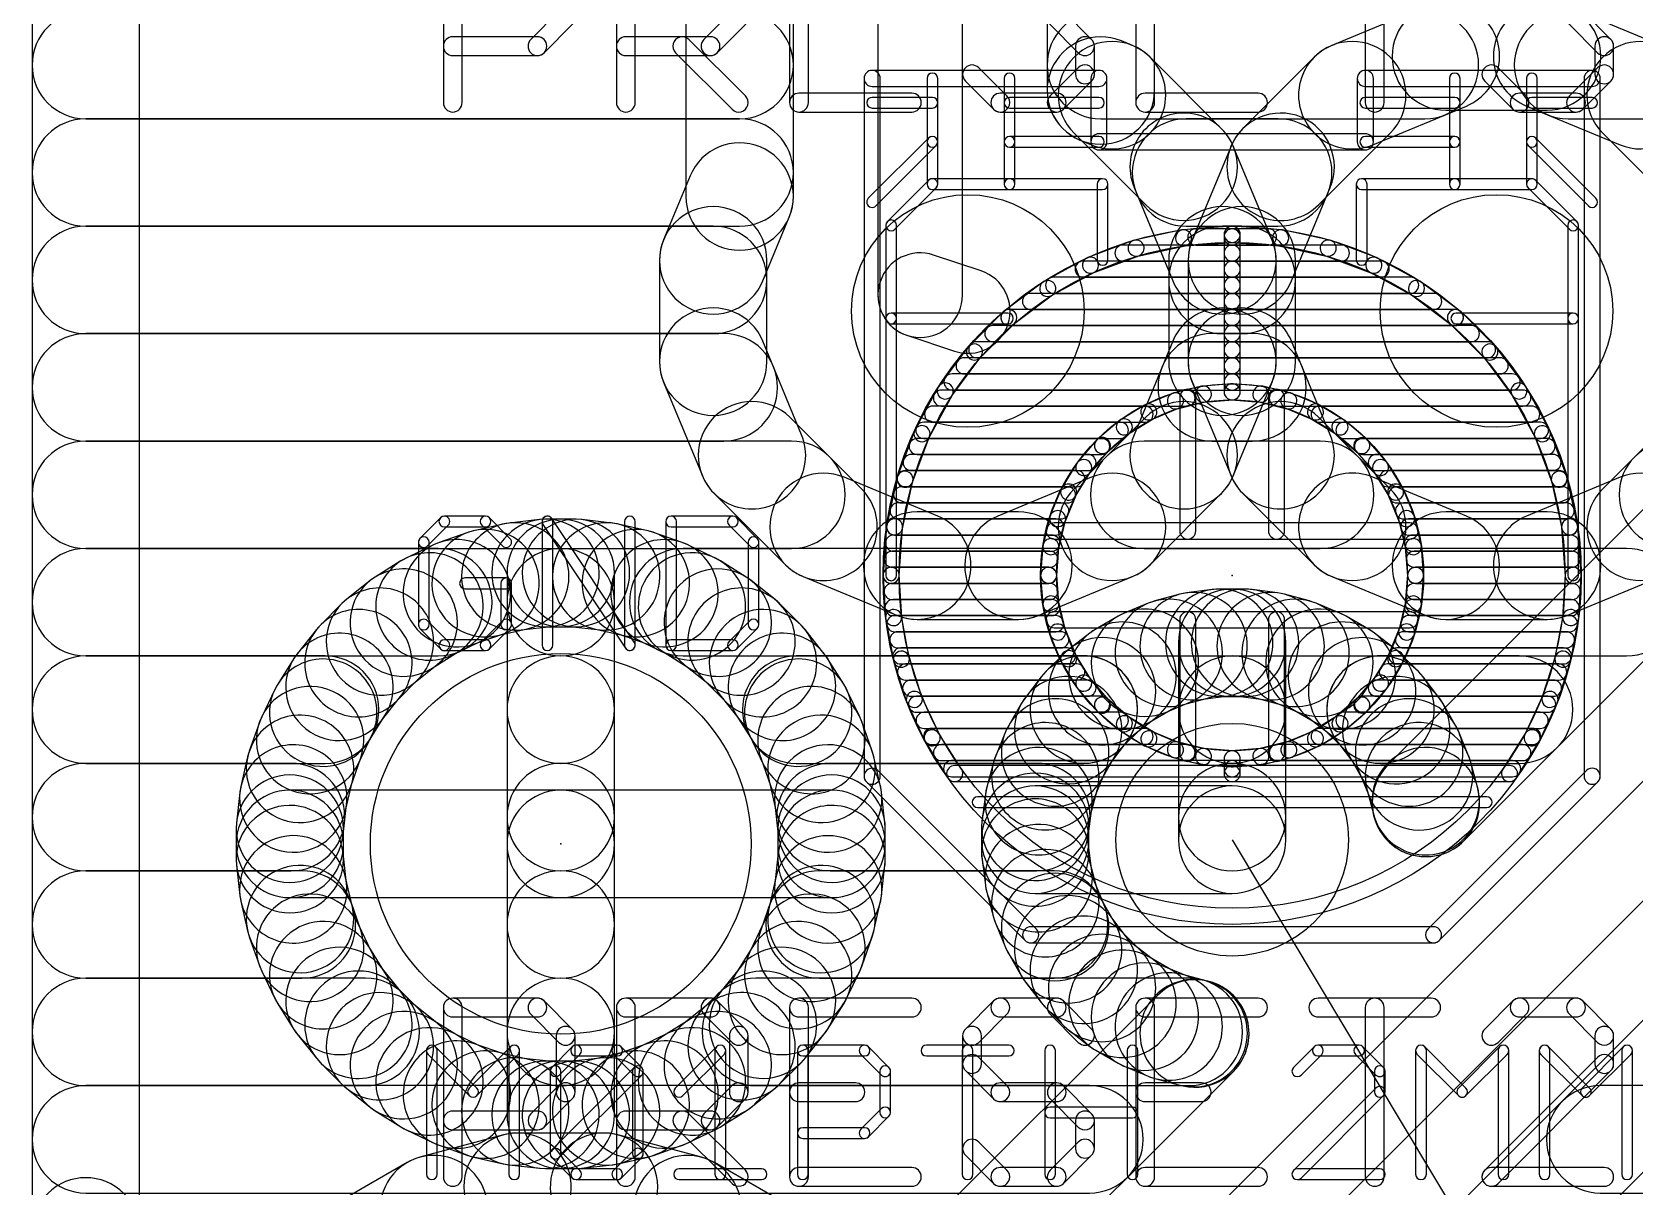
# Model space of a CAD drawing. Extents: x -1 to 100, y 0 to 80.
# Drawn here: x 20.4 to 35.56, y 25.97 to 36.89 of the extents above; entities that cross this region are included whole.
import ezdxf

# ---------------------------------------------------------------- set-up
doc = ezdxf.new("R2010")
doc.units = 0
for name, color, linetype in [('1', 22, 'CONTINUOUS'), ('17', 82, 'CONTINUOUS'), ('19', 53, 'CONTINUOUS'), ('21', 253, 'CONTINUOUS'), ('23', 7, 'CONTINUOUS'), ('25', 253, 'CONTINUOUS'), ('27', 253, 'CONTINUOUS'), ('51', 253, 'CONTINUOUS')]:
    doc.layers.add(name, color=color, linetype=linetype)

# ---------------------------------------------------------------- blocks, each defined once
blk = doc.blocks.new('ROUNDP')
blk.add_circle((0, 0), 0.5)

msp = doc.modelspace()

# ---------------------------------------------------------------- linework, layer by layer
at = {"layer": '1'}
for points in [[(21.416, 25.5451), (21.416, 45.5749, 1), (20.4, 45.5749), (20.4, 25.5451, 1)], [(28.4, 40.8), (28.4, 34.4, 1), (29.2, 34.4), (29.2, 40.8, 1)], [(26.584, 40.0925), (26.584, 35.3325, 1), (27.6, 35.3325), (27.6, 40.0925, 1)], [(41.8733, 38.6072), (33.2231, 29.957, 1), (33.9415, 29.2385), (42.5917, 37.8888, 1)], [(31.016, 36.3353), (31.016, 38.0187, 1), (30, 38.0187), (30, 36.3353, 1)], [(29.8828, 22.9172), (43.4828, 36.5172, 1), (42.9172, 37.0828), (29.3172, 23.4828, 1)], [(33.5766, 37.1273), (32.6916, 36.7607, 1), (33.0804, 35.8221), (33.9654, 36.1887, 1)], [(34.729, 37.166), (33.771, 37.166, 1), (33.771, 36.15), (34.729, 36.15, 1)], [(35.8084, 36.7607), (34.9234, 37.1273, 1), (34.5346, 36.1887), (35.4196, 35.8221, 1)], [(20.908, 36.068), (27.092, 36.068, 1), (27.092, 37.084), (20.908, 37.084, 1)], [(30.508, 36.068), (33.5731, 36.068, 1), (33.5731, 37.084), (30.508, 37.084, 1)], [(34.9269, 36.068), (40.5605, 36.068, 1), (40.5605, 37.084), (34.9269, 37.084, 1)], [(30.8084, 36.7607), (30.7024, 36.8046, 1), (30.3136, 35.866), (30.4196, 35.8221, 1)], [(31.6506, 35.9732), (30.9732, 36.6506, 1), (30.2548, 35.9322), (30.9322, 35.2548, 1)], [(32.5268, 36.6506), (31.8494, 35.9732, 1), (32.5678, 35.2548), (33.2452, 35.9322, 1)], [(36.6506, 35.9732), (35.9732, 36.6506, 1), (35.2548, 35.9322), (35.9322, 35.2548, 1)], [(32.1273, 34.9234), (31.7607, 35.8084, 1), (30.8221, 35.4196), (31.1887, 34.5346, 1)], [(31.7393, 35.8084), (31.3727, 34.9234, 1), (32.3113, 34.5346), (32.6779, 35.4196, 1)], [(20.908, 35.052), (27.092, 35.052, 1), (27.092, 36.068), (20.908, 36.068, 1)], [(31.3138, 35.052), (32.1862, 35.052, 1), (32.1862, 36.068), (31.3138, 36.068, 1)], [(26.6227, 35.5269), (26.3727, 34.9234, 1), (27.3113, 34.5346), (27.5613, 35.1381, 1)], [(26.334, 34.729), (26.334, 33.771, 1), (27.35, 33.771), (27.35, 34.729, 1)], [(32.166, 33.771), (32.166, 34.729, 1), (31.15, 34.729), (31.15, 33.771, 1)], [(31.334, 34.729), (31.334, 33.771, 1), (32.35, 33.771), (32.35, 34.729, 1)], [(20.908, 34.036), (26.842, 34.036, 1), (26.842, 35.052), (20.908, 35.052, 1)], [(31.658, 34.036), (31.842, 34.036, 1), (31.842, 35.052), (31.658, 35.052, 1)], [(34.4027, 24.8688), (43.7648, 34.2309, 1), (43.0464, 34.9493), (33.6843, 25.5872, 1)], [(28.6735, 34.0205), (29.1235, 33.8705, 1), (29.3765, 34.6295), (28.9265, 34.7795, 1)], [(26.3727, 33.5766), (26.7393, 32.6916, 1), (27.6779, 33.0804), (27.3113, 33.9654, 1)], [(31.7607, 32.6916), (32.1273, 33.5766, 1), (31.1887, 33.9654), (30.8221, 33.0804, 1)], [(31.3727, 33.5766), (31.7393, 32.6916, 1), (32.6779, 33.0804), (32.3113, 33.9654, 1)], [(20.908, 33.02), (26.9427, 33.02, 1), (26.9427, 34.036), (20.908, 34.036, 1)], [(31.5573, 33.02), (31.9427, 33.02, 1), (31.9427, 34.036), (31.5573, 34.036, 1)], [(26.8494, 32.5268), (27.5268, 31.8494, 1), (28.2452, 32.5678), (27.5678, 33.2452, 1)], [(30.9732, 31.8494), (31.6506, 32.5268, 1), (30.9322, 33.2452), (30.2548, 32.5678, 1)], [(31.8494, 32.5268), (32.5268, 31.8494, 1), (33.2452, 32.5678), (32.5678, 33.2452, 1)], [(35.9732, 31.8494), (36.6506, 32.5268, 1), (35.9322, 33.2452), (35.2548, 32.5678, 1)], [(20.908, 32.004), (27.5826, 32.004, 1), (27.5826, 33.02), (20.908, 33.02, 1)], [(30.9174, 32.004), (32.5826, 32.004, 1), (32.5826, 33.02), (30.9174, 33.02, 1)], [(35.9174, 32.004), (36.4965, 32.004, 1), (36.4965, 33.02), (35.9174, 33.02, 1)], [(27.6916, 31.7393), (28.5766, 31.3727, 1), (28.9654, 32.3113), (28.0804, 32.6779, 1)], [(29.9234, 31.3727), (30.8084, 31.7393, 1), (30.4196, 32.6779), (29.5346, 32.3113, 1)], [(32.6916, 31.7393), (33.5766, 31.3727, 1), (33.9654, 32.3113), (33.0804, 32.6779, 1)], [(34.9234, 31.3727), (35.8084, 31.7393, 1), (35.4196, 32.6779), (34.5346, 32.3113, 1)], [(28.771, 31.334), (29.729, 31.334, 1), (29.729, 32.35), (28.771, 32.35, 1)], [(33.771, 31.334), (34.729, 31.334, 1), (34.729, 32.35), (33.771, 32.35, 1)], [(24.5218, 32.1552), (24.2502, 32.0602, 1), (24.5858, 31.1012), (24.8574, 31.1963, 1)], [(24.8571, 32.235), (24.5766, 32.171, 1), (24.8027, 31.1805), (25.0832, 31.2445, 1)], [(25.1992, 32.2768), (24.9133, 32.2446, 1), (25.027, 31.235), (25.313, 31.2672, 1)], [(25.4, 32.28), (25.2561, 32.28, 1), (25.2561, 31.264), (25.4, 31.264, 1)], [(25.5439, 32.28), (25.4, 32.28, 1), (25.4, 31.264), (25.5439, 31.264, 1)], [(24.892, 31.772), (24.892, 29.21, 1), (25.908, 29.21), (25.908, 31.772, 1)], [(25.908, 29.21), (25.908, 31.772, 1), (24.892, 31.772), (24.892, 29.21, 1)], [(25.8867, 32.2446), (25.6008, 32.2768, 1), (25.487, 31.2672), (25.773, 31.235, 1)], [(26.2234, 32.171), (25.9429, 32.235, 1), (25.7168, 31.2445), (25.9973, 31.1805, 1)], [(26.5498, 32.0602), (26.2782, 32.1552, 1), (25.9426, 31.1963), (26.2142, 31.1012, 1)], [(20.908, 30.988), (24.2421, 30.988, 1), (24.2421, 32.004), (20.908, 32.004, 1)], [(24.1976, 32.0384), (23.9383, 31.9135, 1), (24.3792, 30.9982), (24.6384, 31.123, 1)], [(25.4, 30.988), (25.4, 30.988, 1), (25.4, 32.004), (25.4, 32.004, 1)], [(26.8617, 31.9135), (26.6024, 32.0384, 1), (26.1616, 31.123), (26.4208, 30.9982, 1)], [(26.5579, 30.988), (35.4805, 30.988, 1), (35.4805, 32.004), (26.5579, 32.004, 1)], [(23.8885, 31.886), (23.6448, 31.7329, 1), (24.1854, 30.8726), (24.429, 31.0257, 1)], [(27.1552, 31.7329), (26.9115, 31.886, 1), (26.371, 31.0257), (26.6146, 30.8726, 1)], [(23.5984, 31.6999), (23.3734, 31.5205, 1), (24.0069, 30.7262), (24.2318, 30.9056, 1)], [(27.4266, 31.5205), (27.2016, 31.6999, 1), (26.5682, 30.9056), (26.7931, 30.7262, 1)], [(23.3309, 31.4826), (23.1274, 31.2791, 1), (23.8459, 30.5607), (24.0493, 30.7641, 1)], [(27.6726, 31.2791), (27.4691, 31.4826, 1), (26.7507, 30.7641), (26.9541, 30.5607, 1)], [(31.2545, 31.5708), (31.0187, 31.5077, 1), (31.2817, 30.5263), (31.5174, 30.5894, 1)], [(31.5616, 31.6157), (31.3197, 31.5838, 1), (31.4523, 30.5765), (31.6943, 30.6083, 1)], [(31.75, 31.62), (31.628, 31.62, 1), (31.628, 30.604), (31.75, 30.604, 1)], [(31.872, 31.62), (31.75, 31.62, 1), (31.75, 30.604), (31.872, 30.604, 1)], [(31.242, 31.112), (31.242, 29.25, 1), (32.258, 29.25), (32.258, 31.112, 1)], [(32.258, 29.25), (32.258, 31.112, 1), (31.242, 31.112), (31.242, 29.25, 1)], [(32.1803, 31.5838), (31.9383, 31.6157, 1), (31.8057, 30.6083), (32.0477, 30.5765, 1)], [(32.4813, 31.5077), (32.2455, 31.5708, 1), (31.9826, 30.5894), (32.2183, 30.5263, 1)], [(23.0895, 31.2366), (22.9101, 31.0116, 1), (23.7044, 30.3782), (23.8838, 30.6031, 1)], [(27.8899, 31.0116), (27.7105, 31.2366, 1), (26.9162, 30.6031), (27.0956, 30.3782, 1)], [(30.6707, 31.3635), (30.4593, 31.2415, 1), (30.9673, 30.3616), (31.1787, 30.4836, 1)], [(30.9558, 31.4863), (30.7303, 31.3929, 1), (31.1191, 30.4542), (31.3446, 30.5476, 1)], [(32.7697, 31.3929), (32.5442, 31.4863, 1), (32.1554, 30.5476), (32.3809, 30.4542, 1)], [(33.0407, 31.2415), (32.8293, 31.3635, 1), (32.3213, 30.4836), (32.5327, 30.3616, 1)], [(30.4041, 31.2045), (30.2104, 31.056, 1), (30.8289, 30.2499), (31.0226, 30.3985, 1)], [(33.2896, 31.056), (33.0959, 31.2045, 1), (32.4774, 30.3985), (32.6711, 30.2499, 1)], [(22.8771, 30.9652), (22.724, 30.7215, 1), (23.5843, 30.181), (23.7374, 30.4246, 1)], [(28.076, 30.7215), (27.9229, 30.9652, 1), (27.0626, 30.4246), (27.2157, 30.181, 1)], [(30.1605, 31.0121), (29.9879, 30.8395, 1), (30.7063, 30.1211), (30.8789, 30.2937, 1)], [(33.5121, 30.8395), (33.3395, 31.0121, 1), (32.6211, 30.2937), (32.7937, 30.1211, 1)], [(20.908, 29.972), (23.1722, 29.972, 1), (23.1722, 30.988), (20.908, 30.988, 1)], [(22.6965, 30.6717), (22.5716, 30.4124, 1), (23.487, 29.9716), (23.6118, 30.2308, 1)], [(25.4, 29.972), (25.4, 29.972, 1), (25.4, 30.988), (25.4, 30.988, 1)], [(27.6278, 29.972), (30.3468, 29.972, 1), (30.3468, 30.988), (27.6278, 30.988, 1)], [(28.2284, 30.4124), (28.1035, 30.6717, 1), (27.1882, 30.2308), (27.313, 29.9716, 1)], [(29.944, 30.7896), (29.7955, 30.5959, 1), (30.6015, 29.9774), (30.7501, 30.1711, 1)], [(31.75, 29.972), (31.75, 29.972, 1), (31.75, 30.988), (31.75, 30.988, 1)], [(33.7045, 30.5959), (33.556, 30.7896, 1), (32.7499, 30.1711), (32.8985, 29.9774, 1)], [(33.1532, 29.972), (34.4645, 29.972, 1), (34.4645, 30.988), (33.1532, 30.988, 1)], [(29.7585, 30.5407), (29.6365, 30.3293, 1), (30.5164, 29.8213), (30.6384, 30.0327, 1)], [(33.8635, 30.3293), (33.7415, 30.5407, 1), (32.8616, 30.0327), (32.9836, 29.8213, 1)], [(22.5498, 30.3598), (22.4548, 30.0882, 1), (23.4137, 29.7526), (23.5088, 30.0242, 1)], [(28.3452, 30.0882), (28.2502, 30.3598, 1), (27.2912, 30.0242), (27.3863, 29.7526, 1)], [(29.6071, 30.2697), (29.5137, 30.0442, 1), (30.4524, 29.6554), (30.5458, 29.8809, 1)], [(33.9863, 30.0442), (33.8929, 30.2697, 1), (32.9542, 29.8809), (33.0476, 29.6554, 1)], [(22.439, 30.0334), (22.375, 29.7529, 1), (23.3655, 29.5268), (23.4295, 29.8073, 1)], [(28.425, 29.7529), (28.361, 30.0334, 1), (27.3705, 29.8073), (27.4345, 29.5268, 1)], [(29.4923, 29.9813), (29.4292, 29.7455, 1), (30.4106, 29.4826), (30.4737, 29.7183, 1)], [(34.0708, 29.7455), (34.0077, 29.9813, 1), (33.0263, 29.7183), (33.0894, 29.4826, 1)], [(22.3654, 29.6967), (22.3332, 29.4108, 1), (23.3428, 29.297), (23.375, 29.583, 1)], [(28.4668, 29.4108), (28.4346, 29.6967, 1), (27.425, 29.583), (27.4572, 29.297, 1)], [(29.4162, 29.6803), (29.3843, 29.4383, 1), (30.3917, 29.3057), (30.4235, 29.5477, 1)], [(34.0859, 29.6641), (34.0838, 29.6803, 1), (33.0765, 29.5477), (33.0786, 29.5314, 1)], [(20.908, 28.956), (22.8504, 28.956, 1), (22.8504, 29.972), (20.908, 29.972, 1)], [(25.4, 28.956), (25.4, 28.956, 1), (25.4, 29.972), (25.4, 29.972, 1)], [(27.9496, 28.956), (29.9001, 28.956, 1), (29.9001, 29.972), (27.9496, 29.972, 1)], [(29.38, 29.372), (29.38, 29.25, 1), (30.396, 29.25), (30.396, 29.372, 1)], [(31.75, 28.956), (31.75, 28.956, 1), (31.75, 29.972), (31.75, 29.972, 1)], [(22.33, 29.3539), (22.33, 29.21, 1), (23.346, 29.21), (23.346, 29.3539, 1)], [(22.838, 28.702), (25.4, 28.702, 1), (25.4, 29.718), (22.838, 29.718, 1)], [(25.4, 29.718), (22.838, 29.718, 1), (22.838, 28.702), (25.4, 28.702, 1)], [(22.33, 29.21), (22.33, 29.0661, 1), (23.346, 29.0661), (23.346, 29.21, 1)], [(25.908, 26.648), (25.908, 29.21, 1), (24.892, 29.21), (24.892, 26.648, 1)], [(25.4, 28.702), (25.4, 28.702, 1), (25.4, 29.718), (25.4, 29.718, 1)], [(24.892, 29.21), (24.892, 26.648, 1), (25.908, 26.648), (25.908, 29.21, 1)], [(27.962, 29.718), (25.4, 29.718, 1), (25.4, 28.702), (27.962, 28.702, 1)], [(25.908, 29.21), (25.908, 29.21, 1), (24.892, 29.21), (24.892, 29.21, 1)], [(25.4, 28.702), (27.962, 28.702, 1), (27.962, 29.718), (25.4, 29.718, 1)], [(25.4, 29.718), (25.4, 29.718, 1), (25.4, 28.702), (25.4, 28.702, 1)], [(24.892, 29.21), (24.892, 29.21, 1), (25.908, 29.21), (25.908, 29.21, 1)], [(28.47, 29.21), (28.47, 29.3539, 1), (27.454, 29.3539), (27.454, 29.21, 1)], [(28.47, 29.0661), (28.47, 29.21, 1), (27.454, 29.21), (27.454, 29.0661, 1)], [(29.888, 28.742), (31.75, 28.742, 1), (31.75, 29.758), (29.888, 29.758, 1)], [(31.75, 29.758), (29.888, 29.758, 1), (29.888, 28.742), (31.75, 28.742, 1)], [(29.38, 29.25), (29.38, 29.1279, 1), (30.396, 29.128), (30.396, 29.25, 1)], [(31.75, 29.758), (31.75, 29.758, 1), (31.75, 28.742), (31.75, 28.742, 1)], [(31.242, 29.25), (31.242, 29.25, 1), (32.258, 29.25), (32.258, 29.25, 1)], [(22.3332, 29.0092), (22.3654, 28.7233, 1), (23.375, 28.837), (23.3428, 29.123, 1)], [(28.4346, 28.7233), (28.4668, 29.0092, 1), (27.4572, 29.123), (27.425, 28.837, 1)], [(29.3843, 29.0616), (29.4162, 28.8197, 1), (30.4235, 28.9523), (30.3917, 29.1943, 1)], [(22.375, 28.6671), (22.439, 28.3866, 1), (23.4295, 28.6127), (23.3655, 28.8932, 1)], [(28.361, 28.3866), (28.425, 28.6671, 1), (27.4345, 28.8932), (27.3705, 28.6127, 1)], [(29.4292, 28.7545), (29.4923, 28.5187, 1), (30.4737, 28.7817), (30.4106, 29.0174, 1)], [(29.5137, 28.4558), (29.6071, 28.2303, 1), (30.5458, 28.6191), (30.4524, 28.8446, 1)], [(20.908, 27.94), (22.9523, 27.94, 1), (22.9523, 28.956), (20.908, 28.956, 1)], [(22.4548, 28.3318), (22.5498, 28.0602, 1), (23.5088, 28.3958), (23.4137, 28.6674, 1)], [(25.4, 27.94), (25.4, 27.94, 1), (25.4, 28.956), (25.4, 28.956, 1)], [(28.2502, 28.0602), (28.3452, 28.3318, 1), (27.3863, 28.6674), (27.2912, 28.3958, 1)], [(27.8477, 27.94), (30.0668, 27.94, 1), (30.0668, 28.956), (27.8477, 28.956, 1)], [(29.6365, 28.1707), (29.7585, 27.9593, 1), (30.6384, 28.4673), (30.5164, 28.6787, 1)], [(22.5716, 28.0076), (22.6965, 27.7483, 1), (23.6118, 28.1892), (23.487, 28.4484, 1)], [(28.1035, 27.7483), (28.2284, 28.0076, 1), (27.313, 28.4484), (27.1882, 28.1892, 1)], [(29.7955, 27.9041), (29.944, 27.7104, 1), (30.7501, 28.3289), (30.6015, 28.5226, 1)], [(29.9879, 27.6605), (30.1605, 27.4879, 1), (30.8789, 28.2063), (30.7063, 28.3789, 1)], [(22.724, 27.6985), (22.8771, 27.4548, 1), (23.7374, 27.9954), (23.5843, 28.239, 1)], [(27.9229, 27.4548), (28.076, 27.6985, 1), (27.2157, 28.239), (27.0626, 27.9954, 1)], [(30.2104, 27.444), (30.4041, 27.2955, 1), (31.0226, 28.1015), (30.8289, 28.2501, 1)], [(22.9101, 27.4084), (23.0895, 27.1834, 1), (23.8838, 27.8169), (23.7044, 28.0418, 1)], [(27.7105, 27.1834), (27.8899, 27.4084, 1), (27.0956, 28.0418), (26.9162, 27.8169, 1)], [(30.4593, 27.2585), (30.6707, 27.1365, 1), (31.1787, 28.0164), (30.9673, 28.1384, 1)], [(30.7303, 27.1071), (30.9558, 27.0137, 1), (31.3446, 27.9524), (31.1191, 28.0458, 1)], [(20.908, 26.924), (23.5548, 26.924, 1), (23.5548, 27.94), (20.908, 27.94, 1)], [(23.1274, 27.1409), (23.3309, 26.9374, 1), (24.0493, 27.6559), (23.8459, 27.8593, 1)], [(25.4, 26.924), (25.4, 26.924, 1), (25.4, 27.94), (25.4, 27.94, 1)], [(27.4691, 26.9374), (27.6726, 27.1409, 1), (26.9541, 27.8593), (26.7507, 27.6559, 1)], [(27.2452, 26.924), (31.3406, 26.924, 1), (31.3406, 27.94), (27.2452, 27.94, 1)], [(31.043, 27.7769), (28.8533, 25.5872, 1), (29.5717, 24.8688), (31.7615, 27.0585, 1)], [(31.0187, 26.9923), (31.2545, 26.9292, 1), (31.5174, 27.9106), (31.2817, 27.9737, 1)], [(31.3197, 26.9162), (31.3359, 26.9141, 1), (31.4685, 27.9214), (31.4523, 27.9235, 1)], [(23.3734, 26.8995), (23.5984, 26.7201, 1), (24.2318, 27.5144), (24.0069, 27.6938, 1)], [(27.2016, 26.7201), (27.4266, 26.8995, 1), (26.7931, 27.6938), (26.5682, 27.5144, 1)], [(23.6448, 26.6871), (23.8885, 26.534, 1), (24.429, 27.3943), (24.1854, 27.5474, 1)], [(26.9115, 26.534), (27.1552, 26.6871, 1), (26.6146, 27.5474), (26.371, 27.3943, 1)], [(23.9383, 26.5065), (24.1976, 26.3816, 1), (24.6384, 27.297), (24.3792, 27.4218, 1)], [(26.6024, 26.3816), (26.8617, 26.5065, 1), (26.4208, 27.4218), (26.1616, 27.297, 1)], [(24.2502, 26.3598), (24.5218, 26.2648, 1), (24.8574, 27.2237), (24.5858, 27.3188, 1)], [(26.2782, 26.2648), (26.5498, 26.3598, 1), (26.2142, 27.3188), (25.9426, 27.2237, 1)], [(24.5766, 26.249), (24.8571, 26.185, 1), (25.0832, 27.1755), (24.8027, 27.2395, 1)], [(24.9133, 26.1754), (25.1992, 26.1432, 1), (25.313, 27.1528), (25.027, 27.185, 1)], [(25.2561, 26.14), (25.4, 26.14, 1), (25.4, 27.156), (25.2561, 27.156, 1)], [(25.4, 26.14), (25.5439, 26.14, 1), (25.5439, 27.156), (25.4, 27.156, 1)], [(25.6008, 26.1432), (25.8867, 26.1754, 1), (25.773, 27.185), (25.487, 27.1528, 1)], [(25.9429, 26.185), (26.2234, 26.249, 1), (25.9973, 27.2395), (25.7168, 27.1755, 1)], [(20.908, 25.908), (30.4005, 25.908, 1), (30.4005, 26.924), (20.908, 26.924, 1)], [(35.2315, 25.908), (41.0942, 25.908, 1), (41.0942, 26.924), (35.2315, 26.924, 1)], [(24.8593, 26.4587), (24.0689, 26.2469, 1), (24.3318, 25.2655), (25.1223, 25.4773, 1)], [(25.8092, 26.476), (24.9908, 26.476, 1), (24.9908, 25.46), (25.8092, 25.46, 1)], [(26.7311, 26.2469), (25.9407, 26.4587, 1), (25.6777, 25.4773), (26.4682, 25.2655, 1)], [(23.9464, 26.1961), (23.2376, 25.787, 1), (23.7456, 24.9071), (24.4544, 25.3162, 1)], [(27.5624, 25.787), (26.8536, 26.1961, 1), (26.3456, 25.3162), (27.0544, 24.9071, 1)], [(21.3713, 25.8002), (21.2672, 25.9043, 1), (20.5488, 25.1858), (20.6528, 25.0818, 1)]]:
    msp.add_lwpolyline(points, format="xyb", close=True, dxfattribs=at)
at = {"layer": '19'}
msp.add_line((31.75, 29.25), (43.18, 10.16), dxfattribs=at)
at = {"layer": '21'}
for points in [[(28.4212, 29.85), (28.4212, 36.45, 1), (28.2688, 36.45), (28.2688, 29.85, 1)], [(28.345, 36.3738), (30.49, 36.3738, 1), (30.49, 36.5262), (28.345, 36.5262, 1)], [(30.4138, 36.45), (30.4138, 35.85, 1), (30.5662, 35.85), (30.5662, 36.45, 1)], [(33.0862, 35.85), (33.0862, 36.45, 1), (32.9338, 36.45), (32.9338, 35.85, 1)], [(33.01, 36.3738), (35.155, 36.3738, 1), (35.155, 36.5262), (33.01, 36.5262, 1)], [(35.0788, 36.45), (35.0788, 29.85, 1), (35.2312, 29.85), (35.2312, 36.45, 1)], [(30.49, 35.7738), (33.01, 35.7738, 1), (33.01, 35.9262), (30.49, 35.9262, 1)], [(31.4062, 32.17), (31.4062, 33.4334, 1), (31.2538, 33.4334), (31.2538, 32.17, 1)], [(32.2462, 32.17), (32.2462, 33.4334, 1), (32.0938, 33.4334), (32.0938, 32.17, 1)], [(33.4334, 32.2462), (30.0666, 32.2462, 1), (30.0666, 32.0938), (33.4334, 32.0938, 1)], [(33.4334, 31.4062), (30.0666, 31.4062, 1), (30.0666, 31.2538), (33.4334, 31.2538, 1)], [(31.4062, 30.0666), (31.4062, 31.33, 1), (31.2538, 31.33), (31.2538, 30.0666, 1)], [(32.2462, 30.0666), (32.2462, 31.33, 1), (32.0938, 31.33), (32.0938, 30.0666, 1)], [(29.8989, 28.4039), (28.3989, 29.9039, 1), (28.2911, 29.7961), (29.7911, 28.2961, 1)], [(35.1011, 29.9039), (33.6011, 28.4039, 1), (33.7089, 28.2961), (35.2089, 29.7961, 1)], [(33.655, 28.4262), (29.845, 28.4262, 1), (29.845, 28.2738), (33.655, 28.2738, 1)]]:
    msp.add_lwpolyline(points, format="xyb", close=True, dxfattribs=at)
for radius in [1.8112, 1.6588]:
    msp.add_circle((31.75, 31.75), radius, dxfattribs=at)
at = {"layer": '23'}
for p in [(31.75, 31.75), (25.4, 29.21)]:
    msp.add_point(p, dxfattribs=at)
at = {"layer": '25'}
for points in [[(24.4677, 36.2209), (24.4677, 37.8225, 1), (24.2899, 37.8225), (24.2899, 36.2209, 1)], [(26.1048, 36.2209), (26.1048, 37.8225, 1), (25.927, 37.8225), (25.927, 36.2209, 1)], [(27.5642, 37.8225), (27.5642, 36.2209, 1), (27.742, 36.2209), (27.742, 37.8225, 1)], [(30.8385, 37.8225), (30.8385, 36.2209, 1), (31.0163, 36.2209), (31.0163, 37.8225, 1)], [(33.1873, 36.2209), (33.1873, 37.8225, 1), (33.0095, 37.8225), (33.0095, 36.2209, 1)], [(25.3836, 37.0845), (25.1167, 36.8176, 1), (25.2424, 36.6919), (25.5094, 36.9588, 1)], [(27.0208, 37.0845), (26.7539, 36.8176, 1), (26.8796, 36.6919), (27.1465, 36.9588, 1)], [(30.0282, 36.9588), (30.2951, 36.6919, 1), (30.4208, 36.8176), (30.1539, 37.0845, 1)], [(34.9396, 36.9588), (35.2066, 36.6919, 1), (35.3323, 36.8176), (35.0654, 37.0845, 1)], [(25.1796, 36.8437), (24.3788, 36.8437, 1), (24.3788, 36.6659), (25.1796, 36.6659, 1)], [(26.8167, 36.8437), (26.0159, 36.8437, 1), (26.0159, 36.6659), (26.8167, 36.6659, 1)], [(26.4869, 36.6919), (27.0208, 36.158, 1), (27.1465, 36.2838), (26.6127, 36.8176, 1)], [(30.2691, 36.7548), (30.2691, 36.4878, 1), (30.4469, 36.4878), (30.4469, 36.7548, 1)], [(35.1805, 36.7548), (35.1805, 36.4878, 1), (35.3583, 36.4878), (35.3583, 36.7548, 1)], [(29.62, 36.2838), (29.3531, 36.5507, 1), (29.2274, 36.425), (29.4943, 36.158, 1)], [(30.2951, 36.5507), (30.0282, 36.2838, 1), (30.1539, 36.158), (30.4208, 36.425, 1)], [(34.5315, 36.2838), (34.2646, 36.5507, 1), (34.1389, 36.425), (34.4058, 36.158, 1)], [(35.2066, 36.5507), (34.9396, 36.2838, 1), (35.0654, 36.158), (35.3323, 36.425, 1)], [(27.6531, 36.132), (28.7208, 36.132, 1), (28.7208, 36.3098), (27.6531, 36.3098, 1)], [(30.091, 36.3098), (29.5572, 36.3098, 1), (29.5572, 36.132), (30.091, 36.132, 1)], [(30.9274, 36.132), (31.9951, 36.132, 1), (31.9951, 36.3098), (30.9274, 36.3098, 1)], [(35.0025, 36.3098), (34.4687, 36.3098, 1), (34.4687, 36.132), (35.0025, 36.132, 1)], [(24.2636, 32.2949), (24.0687, 32.1, 1), (24.1405, 32.0282), (24.3354, 32.2231, 1)], [(24.6893, 32.3098), (24.2995, 32.3098, 1), (24.2995, 32.2082), (24.6893, 32.2082, 1)], [(24.9201, 32.1), (24.7252, 32.2949, 1), (24.6534, 32.2231), (24.8483, 32.0282, 1)], [(25.3248, 31.0896), (25.3248, 32.259, 1), (25.2232, 32.259), (25.2232, 31.0896, 1)], [(25.2317, 32.2308), (26.0113, 31.0614, 1), (26.0959, 31.1178), (25.3163, 32.2872, 1)], [(26.1044, 31.0896), (26.1044, 32.259, 1), (26.0028, 32.259), (26.0028, 31.0896, 1)], [(26.3926, 32.259), (26.3926, 31.0896, 1), (26.4942, 31.0896), (26.4942, 32.259, 1)], [(27.0281, 32.3098), (26.4434, 32.3098, 1), (26.4434, 32.2082), (27.0281, 32.2082, 1)], [(27.2589, 32.1), (27.064, 32.2949, 1), (26.9922, 32.2231), (27.1871, 32.0282, 1)], [(24.0538, 32.0641), (24.0538, 31.2845, 1), (24.1554, 31.2845), (24.1554, 32.0641, 1)], [(27.2738, 31.2845), (27.2738, 32.0641, 1), (27.1722, 32.0641), (27.1722, 31.2845, 1)], [(24.8842, 31.7251), (24.4944, 31.7251, 1), (24.4944, 31.6235), (24.8842, 31.6235, 1)], [(24.935, 31.2845), (24.935, 31.6743, 1), (24.8334, 31.6743), (24.8334, 31.2845, 1)], [(24.0687, 31.2486), (24.2636, 31.0537, 1), (24.3354, 31.1255), (24.1405, 31.3204, 1)], [(24.7252, 31.0537), (24.9201, 31.2486, 1), (24.8483, 31.3204), (24.6534, 31.1255, 1)], [(27.064, 31.0537), (27.2589, 31.2486, 1), (27.1871, 31.3204), (26.9922, 31.1255, 1)], [(24.2995, 31.0388), (24.6893, 31.0388, 1), (24.6893, 31.1404), (24.2995, 31.1404, 1)], [(26.4434, 31.0388), (27.0281, 31.0388, 1), (27.0281, 31.1404), (26.4434, 31.1404, 1)], [(24.4677, 26.0609), (24.4677, 27.6625, 1), (24.2899, 27.6625), (24.2899, 26.0609, 1)], [(24.3788, 27.5736), (25.1796, 27.5736, 1), (25.1796, 27.7514), (24.3788, 27.7514, 1)], [(25.1167, 27.5996), (25.3836, 27.3327, 1), (25.5094, 27.4584), (25.2424, 27.7253, 1)], [(26.1048, 26.0609), (26.1048, 27.6625, 1), (25.927, 27.6625), (25.927, 26.0609, 1)], [(26.0159, 27.5736), (26.8167, 27.5736, 1), (26.8167, 27.7514), (26.0159, 27.7514, 1)], [(26.7539, 27.5996), (27.0208, 27.3327, 1), (27.1465, 27.4584), (26.8796, 27.7253, 1)], [(28.7208, 27.7514), (27.6531, 27.7514, 1), (27.6531, 27.5736), (28.7208, 27.5736, 1)], [(27.5642, 27.6625), (27.5642, 26.0609, 1), (27.742, 26.0609), (27.742, 27.6625, 1)], [(29.4943, 27.7253), (29.2274, 27.4584, 1), (29.3531, 27.3327), (29.62, 27.5996, 1)], [(30.091, 27.7514), (29.5572, 27.7514, 1), (29.5572, 27.5736), (30.091, 27.5736, 1)], [(30.4208, 27.4584), (30.1539, 27.7253, 1), (30.0282, 27.5996), (30.2951, 27.3327, 1)], [(31.9951, 27.7514), (30.9274, 27.7514, 1), (30.9274, 27.5736), (31.9951, 27.5736, 1)], [(30.8385, 27.6625), (30.8385, 26.0609, 1), (31.0163, 26.0609), (31.0163, 27.6625, 1)], [(32.5646, 27.5736), (33.6323, 27.5736, 1), (33.6323, 27.7514), (32.5646, 27.7514, 1)], [(33.1873, 26.0609), (33.1873, 27.6625, 1), (33.0095, 27.6625), (33.0095, 26.0609, 1)], [(34.4058, 27.7253), (34.1389, 27.4584, 1), (34.2646, 27.3327), (34.5315, 27.5996, 1)], [(35.0025, 27.7514), (34.4687, 27.7514, 1), (34.4687, 27.5736), (35.0025, 27.5736, 1)], [(35.3323, 27.4584), (35.0654, 27.7253, 1), (34.9396, 27.5996), (35.2066, 27.3327, 1)], [(25.3576, 27.3955), (25.3576, 26.8617, 1), (25.5354, 26.8617), (25.5354, 27.3955, 1)], [(26.9948, 27.3955), (26.9948, 26.8617, 1), (27.1726, 26.8617), (27.1726, 27.3955, 1)], [(29.2014, 27.3955), (29.2014, 27.1286, 1), (29.3792, 27.1286), (29.3792, 27.3955, 1)], [(35.3583, 27.1286), (35.3583, 27.3955, 1), (35.1805, 27.3955), (35.1805, 27.1286, 1)], [(29.2274, 27.0658), (29.4943, 26.7988, 1), (29.62, 26.9245), (29.3531, 27.1915, 1)], [(34.2646, 25.998), (35.3323, 27.0658, 1), (35.2066, 27.1915), (34.1389, 26.1238, 1)], [(25.3836, 26.9245), (25.1167, 26.6576, 1), (25.2424, 26.5319), (25.5094, 26.7988, 1)], [(27.0208, 26.9245), (26.7539, 26.6576, 1), (26.8796, 26.5319), (27.1465, 26.7988, 1)], [(27.6531, 26.7728), (28.187, 26.7728, 1), (28.187, 26.9506), (27.6531, 26.9506, 1)], [(29.5572, 26.7728), (30.091, 26.7728, 1), (30.091, 26.9506), (29.5572, 26.9506, 1)], [(30.0282, 26.7988), (30.2951, 26.5319, 1), (30.4208, 26.6576), (30.1539, 26.9245, 1)], [(30.9274, 26.7728), (31.4613, 26.7728, 1), (31.4613, 26.9506), (30.9274, 26.9506, 1)], [(25.1796, 26.6837), (24.3788, 26.6837, 1), (24.3788, 26.5059), (25.1796, 26.5059, 1)], [(26.8167, 26.6837), (26.0159, 26.6837, 1), (26.0159, 26.5059), (26.8167, 26.5059, 1)], [(26.4869, 26.5319), (27.0208, 25.998, 1), (27.1465, 26.1238), (26.6127, 26.6576, 1)], [(30.2691, 26.5948), (30.2691, 26.3278, 1), (30.4469, 26.3278), (30.4469, 26.5948, 1)], [(29.62, 26.1238), (29.3531, 26.3907, 1), (29.2274, 26.265), (29.4943, 25.998, 1)], [(30.2951, 26.3907), (30.0282, 26.1238, 1), (30.1539, 25.998), (30.4208, 26.265, 1)], [(27.6531, 25.972), (28.7208, 25.972, 1), (28.7208, 26.1498), (27.6531, 26.1498, 1)], [(30.091, 26.1498), (29.5572, 26.1498, 1), (29.5572, 25.972), (30.091, 25.972, 1)], [(30.9274, 25.972), (31.9951, 25.972, 1), (31.9951, 26.1498), (30.9274, 26.1498, 1)], [(35.2694, 26.1498), (34.2017, 26.1498, 1), (34.2017, 25.972), (35.2694, 25.972, 1)]]:
    msp.add_lwpolyline(points, format="xyb", close=True, dxfattribs=at)
at = {"layer": '27'}
for points in [[(24.2316, 26.0858), (24.2316, 27.2552, 1), (24.13, 27.2552), (24.13, 26.0858, 1)], [(24.1449, 27.2193), (24.5347, 26.8295, 1), (24.6065, 26.9013), (24.2167, 27.2911, 1)], [(24.6065, 26.8295), (24.9963, 27.2193, 1), (24.9245, 27.2911), (24.5347, 26.9013, 1)], [(24.9096, 27.2552), (24.9096, 26.0858, 1), (25.0112, 26.0858), (25.0112, 27.2552, 1)], [(25.3861, 27.0244), (25.581, 27.2193, 1), (25.5092, 27.2911), (25.3143, 27.0962, 1)], [(25.5451, 27.2044), (25.9349, 27.2044, 1), (25.9349, 27.306), (25.5451, 27.306, 1)], [(25.899, 27.2193), (26.0939, 27.0244, 1), (26.1657, 27.0962), (25.9708, 27.2911, 1)], [(26.5555, 26.8295), (26.9453, 27.2193, 1), (26.8735, 27.2911), (26.4837, 26.9013, 1)], [(26.8586, 27.2552), (26.8586, 26.0858, 1), (26.9602, 26.0858), (26.9602, 27.2552, 1)], [(27.7398, 26.0858), (27.7398, 27.2552, 1), (27.6382, 27.2552), (27.6382, 26.0858, 1)], [(27.689, 27.2044), (28.2737, 27.2044, 1), (28.2737, 27.306), (27.689, 27.306, 1)], [(28.2378, 27.2193), (28.4327, 27.0244, 1), (28.5045, 27.0962), (28.3096, 27.2911, 1)], [(28.8584, 27.2044), (29.638, 27.2044, 1), (29.638, 27.306), (28.8584, 27.306, 1)], [(29.299, 26.0858), (29.299, 27.2552, 1), (29.1974, 27.2552), (29.1974, 26.0858, 1)], [(30.0786, 26.0858), (30.0786, 27.2552, 1), (29.977, 27.2552), (29.977, 26.0858, 1)], [(30.7566, 27.2552), (30.7566, 26.0858, 1), (30.8582, 26.0858), (30.8582, 27.2552, 1)], [(32.5256, 27.2911), (32.3307, 27.0962, 1), (32.4025, 27.0244), (32.5974, 27.2193, 1)], [(32.9513, 27.306), (32.5615, 27.306, 1), (32.5615, 27.2044), (32.9513, 27.2044, 1)], [(33.1821, 27.0962), (32.9872, 27.2911, 1), (32.9154, 27.2193), (33.1103, 27.0244, 1)], [(33.5868, 26.0858), (33.5868, 27.2552, 1), (33.4852, 27.2552), (33.4852, 26.0858, 1)], [(33.5001, 27.2193), (33.8899, 26.8295, 1), (33.9617, 26.9013), (33.5719, 27.2911, 1)], [(33.9617, 26.8295), (34.3515, 27.2193, 1), (34.2797, 27.2911), (33.8899, 26.9013, 1)], [(34.2648, 27.2552), (34.2648, 26.0858, 1), (34.3664, 26.0858), (34.3664, 27.2552, 1)], [(34.7562, 26.0858), (34.7562, 27.2552, 1), (34.6546, 27.2552), (34.6546, 26.0858, 1)], [(34.6695, 27.2193), (35.0592, 26.8295, 1), (35.1311, 26.9013), (34.7413, 27.2911, 1)], [(35.1311, 26.8295), (35.5209, 27.2193, 1), (35.449, 27.2911), (35.0592, 26.9013, 1)], [(35.4342, 27.2552), (35.4342, 26.0858, 1), (35.5358, 26.0858), (35.5358, 27.2552, 1)], [(25.401, 26.2807), (25.401, 27.0603, 1), (25.2994, 27.0603), (25.2994, 26.2807, 1)], [(25.3861, 26.2448), (26.1657, 27.0244, 1), (26.0939, 27.0962), (25.3143, 26.3166, 1)], [(26.079, 27.0603), (26.079, 26.2807, 1), (26.1806, 26.2807), (26.1806, 27.0603, 1)], [(28.4178, 27.0603), (28.4178, 26.6705, 1), (28.5194, 26.6705), (28.5194, 27.0603, 1)], [(33.197, 26.8654), (33.197, 27.0603, 1), (33.0954, 27.0603), (33.0954, 26.8654, 1)], [(32.4025, 26.0499), (33.1821, 26.8295, 1), (33.1103, 26.9013), (32.3307, 26.1217, 1)], [(28.4327, 26.7064), (28.2378, 26.5115, 1), (28.3096, 26.4397), (28.5045, 26.6346, 1)], [(30.0278, 26.6197), (30.8074, 26.6197, 1), (30.8074, 26.7213), (30.0278, 26.7213, 1)], [(28.2737, 26.5264), (27.689, 26.5264, 1), (27.689, 26.4248), (28.2737, 26.4248, 1)], [(25.581, 26.1217), (25.3861, 26.3166, 1), (25.3143, 26.2448), (25.5092, 26.0499, 1)], [(26.0939, 26.3166), (25.899, 26.1217, 1), (25.9708, 26.0499), (26.1657, 26.2448, 1)], [(25.9349, 26.1366), (25.5451, 26.1366, 1), (25.5451, 26.035), (25.9349, 26.035, 1)], [(26.5196, 26.035), (27.2992, 26.035, 1), (27.2992, 26.1366), (26.5196, 26.1366, 1)], [(33.1462, 26.1366), (32.3666, 26.1366, 1), (32.3666, 26.035), (33.1462, 26.035, 1)]]:
    msp.add_lwpolyline(points, format="xyb", close=True, dxfattribs=at)
at = {"layer": '51'}
for points in [[(28.9658, 35.85), (28.9658, 36.45, 1), (28.8642, 36.45), (28.8642, 35.85, 1)], [(29.6958, 35.85), (29.6958, 36.45, 1), (29.5942, 36.45), (29.5942, 35.85, 1)], [(33.9058, 35.85), (33.9058, 36.45, 1), (33.8042, 36.45), (33.8042, 35.85, 1)], [(34.6358, 35.85), (34.6358, 36.45, 1), (34.5342, 36.45), (34.5342, 35.85, 1)], [(28.915, 36.2708), (28.345, 36.2708, 1), (28.345, 36.1692), (28.915, 36.1692, 1)], [(30.49, 36.2708), (29.645, 36.2708, 1), (29.645, 36.1692), (30.49, 36.1692, 1)], [(33.01, 36.1692), (33.855, 36.1692, 1), (33.855, 36.2708), (33.01, 36.2708, 1)], [(34.585, 36.1692), (35.155, 36.1692, 1), (35.155, 36.2708), (34.585, 36.2708, 1)], [(28.8791, 35.8859), (28.3091, 35.3159, 1), (28.3809, 35.2441), (28.9509, 35.8141, 1)], [(28.9658, 35.45), (28.9658, 35.85, 1), (28.8642, 35.85), (28.8642, 35.45, 1)], [(29.6958, 35.45), (29.6958, 35.85, 1), (29.5942, 35.85), (29.5942, 35.45, 1)], [(30.49, 35.9008), (29.645, 35.9008, 1), (29.645, 35.7992), (30.49, 35.7992, 1)], [(33.01, 35.7992), (33.855, 35.7992, 1), (33.855, 35.9008), (33.01, 35.9008, 1)], [(33.9058, 35.45), (33.9058, 35.85, 1), (33.8042, 35.85), (33.8042, 35.45, 1)], [(34.6358, 35.45), (34.6358, 35.85, 1), (34.5342, 35.85), (34.5342, 35.45, 1)], [(34.5491, 35.8141), (35.1191, 35.2441, 1), (35.1909, 35.3159), (34.6209, 35.8859, 1)], [(28.5609, 35.0241), (28.9509, 35.4141, 1), (28.8791, 35.4859), (28.4891, 35.0959, 1)], [(28.915, 35.3992), (29.645, 35.3992, 1), (29.645, 35.5008), (28.915, 35.5008, 1)], [(29.645, 35.3992), (30.525, 35.3992, 1), (30.525, 35.5008), (29.645, 35.5008, 1)], [(30.4742, 35.45), (30.4742, 34.7333, 1), (30.5758, 34.7333), (30.5758, 35.45, 1)], [(33.855, 35.5008), (32.975, 35.5008, 1), (32.975, 35.3992), (33.855, 35.3992, 1)], [(32.9242, 35.45), (32.9242, 34.7333, 1), (33.0258, 34.7333), (33.0258, 35.45, 1)], [(34.585, 35.5008), (33.855, 35.5008, 1), (33.855, 35.3992), (34.585, 35.3992, 1)], [(35.0109, 35.0959), (34.6209, 35.4859, 1), (34.5491, 35.4141), (34.9391, 35.0241, 1)], [(28.5758, 34.18), (28.5758, 35.06, 1), (28.4742, 35.06), (28.4742, 34.18, 1)], [(31.2965, 34.8662), (31.7554, 34.899, 1), (31.7446, 35.051), (31.2856, 35.0182, 1)], [(31.75, 35.0266), (31.406, 35.0266, 1), (31.406, 34.8742), (31.75, 34.8742, 1)], [(31.6738, 34.975), (31.6738, 33.485, 1), (31.8262, 33.485), (31.8262, 34.975, 1)], [(32.2144, 35.0182), (31.7554, 35.051, 1), (31.7446, 34.899), (32.2035, 34.8662, 1)], [(31.6738, 34.975), (31.6738, 33.485, 1), (31.8262, 33.485), (31.8262, 34.975, 1)], [(32.094, 35.0266), (31.75, 35.0266, 1), (31.75, 34.8742), (32.094, 34.8742, 1)], [(35.0258, 34.18), (35.0258, 35.06, 1), (34.9242, 35.06), (34.9242, 34.18, 1)], [(30.4369, 34.6122), (30.868, 34.773, 1), (30.8148, 34.9158), (30.3837, 34.755, 1)], [(31.75, 34.8742), (30.7171, 34.8742, 1), (30.7171, 34.7218), (31.75, 34.7218, 1)], [(30.8576, 34.7699), (31.3072, 34.8677, 1), (31.2748, 35.0166), (30.8252, 34.9188, 1)], [(32.7829, 34.8742), (31.75, 34.8742, 1), (31.75, 34.7218), (32.7829, 34.7218, 1)], [(32.6748, 34.9188), (32.2252, 35.0166, 1), (32.1928, 34.8677), (32.6424, 34.7699, 1)], [(33.1163, 34.755), (32.6852, 34.9158, 1), (32.632, 34.773), (33.0631, 34.6122, 1)], [(30.043, 34.3962), (30.4468, 34.6167, 1), (30.3738, 34.7504), (29.9699, 34.5299, 1)], [(31.75, 34.7218), (30.3408, 34.7218, 1), (30.3408, 34.5694), (31.75, 34.5694, 1)], [(33.1592, 34.7218), (31.75, 34.7218, 1), (31.75, 34.5694), (33.1592, 34.5694, 1)], [(33.5301, 34.5299), (33.1262, 34.7504, 1), (33.0532, 34.6167), (33.457, 34.3962, 1)], [(31.75, 34.5694), (30.0617, 34.5694, 1), (30.0617, 34.417), (31.75, 34.417, 1)], [(33.4383, 34.5694), (31.75, 34.5694, 1), (31.75, 34.417), (33.4383, 34.417, 1)], [(29.6837, 34.1263), (30.0521, 34.402, 1), (29.9608, 34.524), (29.5924, 34.2483, 1)], [(31.75, 34.417), (29.8431, 34.417, 1), (29.8431, 34.2646), (31.75, 34.2646, 1)], [(33.6569, 34.417), (31.75, 34.417, 1), (31.75, 34.2646), (33.6569, 34.2646, 1)], [(33.9076, 34.2483), (33.5392, 34.524, 1), (33.4479, 34.402), (33.8163, 34.1263, 1)], [(29.3666, 33.808), (29.692, 34.1334, 1), (29.5842, 34.2412), (29.2588, 33.9158, 1)], [(31.75, 34.2646), (29.6395, 34.2646, 1), (29.6395, 34.1122), (31.75, 34.1122, 1)], [(33.8605, 34.2646), (31.75, 34.2646, 1), (31.75, 34.1122), (33.8605, 34.1122, 1)], [(34.2412, 33.9158), (33.9158, 34.2412, 1), (33.808, 34.1334), (34.1334, 33.808, 1)], [(28.5758, 31.75), (28.5758, 34.18, 1), (28.4742, 34.18), (28.4742, 31.75, 1)], [(29.6297, 34.2308), (28.525, 34.2308, 1), (28.525, 34.1292), (29.6297, 34.1292, 1)], [(31.75, 34.1122), (29.4868, 34.1122, 1), (29.4868, 33.9598), (31.75, 33.9598, 1)], [(34.0132, 34.1122), (31.75, 34.1122, 1), (31.75, 33.9598), (34.0132, 33.9598, 1)], [(33.8703, 34.1292), (34.975, 34.1292, 1), (34.975, 34.2308), (33.8703, 34.2308, 1)], [(35.0258, 31.75), (35.0258, 34.18, 1), (34.9242, 34.18), (34.9242, 31.75, 1)], [(31.75, 33.9598), (29.3344, 33.9598, 1), (29.3344, 33.8074), (31.75, 33.8074, 1)], [(34.1656, 33.9598), (31.75, 33.9598, 1), (31.75, 33.8074), (34.1656, 33.8074, 1)], [(29.098, 33.4479), (29.3737, 33.8163, 1), (29.2517, 33.9076), (28.976, 33.5392, 1)], [(31.75, 33.8074), (29.2148, 33.8074, 1), (29.2148, 33.655), (31.75, 33.655, 1)], [(34.2852, 33.8074), (31.75, 33.8074, 1), (31.75, 33.655), (34.2852, 33.655, 1)], [(34.524, 33.5392), (34.2483, 33.9076, 1), (34.1263, 33.8163), (34.402, 33.4479, 1)], [(31.75, 33.655), (29.1008, 33.655, 1), (29.1008, 33.5026), (31.75, 33.5026, 1)], [(34.3992, 33.655), (31.75, 33.655, 1), (31.75, 33.5026), (34.3992, 33.5026, 1)], [(28.8833, 33.0532), (29.1038, 33.457, 1), (28.9701, 33.5301), (28.7496, 33.1262, 1)], [(31.4608, 33.5377), (31.1961, 33.4742, 1), (31.2316, 33.326), (31.4964, 33.3895, 1)], [(31.744, 33.561), (31.4726, 33.5396, 1), (31.4846, 33.3877), (31.756, 33.409, 1)], [(31.744, 33.409), (32.0154, 33.3877, 1), (32.0274, 33.5396), (31.756, 33.561, 1)], [(32.0036, 33.3895), (32.2684, 33.326, 1), (32.3039, 33.4742), (32.0392, 33.5377, 1)], [(34.7504, 33.1262), (34.5299, 33.5301, 1), (34.3962, 33.457), (34.6167, 33.0532, 1)], [(31.3235, 33.5026), (29.0003, 33.5026, 1), (29.0003, 33.3502), (31.3235, 33.3502, 1)], [(30.9225, 33.3609), (30.6904, 33.2186, 1), (30.77, 33.0887), (31.0021, 33.2309, 1)], [(31.1847, 33.4705), (30.9332, 33.3663, 1), (30.9915, 33.2255), (31.243, 33.3297, 1)], [(34.4997, 33.5026), (32.1765, 33.5026, 1), (32.1765, 33.3502), (34.4997, 33.3502, 1)], [(32.257, 33.3297), (32.5085, 33.2255, 1), (32.5668, 33.3663), (32.3153, 33.4705, 1)], [(32.4979, 33.2309), (32.73, 33.0887, 1), (32.8096, 33.2186), (32.5775, 33.3609, 1)], [(30.9266, 33.3502), (28.9171, 33.3502, 1), (28.9171, 33.1978), (30.9266, 33.1978, 1)], [(30.6807, 33.2116), (30.4737, 33.0348, 1), (30.5727, 32.9189), (30.7797, 33.0957, 1)], [(34.5829, 33.3502), (32.5734, 33.3502, 1), (32.5734, 33.1978), (34.5829, 33.1978, 1)], [(32.7203, 33.0957), (32.9273, 32.9189, 1), (33.0263, 33.0348), (32.8193, 33.2116, 1)], [(28.727, 32.632), (28.8878, 33.0631, 1), (28.745, 33.1163), (28.5842, 32.6852, 1)], [(30.6927, 33.1978), (28.8338, 33.1978, 1), (28.8338, 33.0454), (30.6927, 33.0454, 1)], [(30.4652, 33.0263), (30.2884, 32.8193, 1), (30.4043, 32.7203), (30.5811, 32.9273, 1)], [(34.6662, 33.1978), (32.8073, 33.1978, 1), (32.8073, 33.0454), (34.6662, 33.0454, 1)], [(32.9189, 32.9273), (33.0957, 32.7203, 1), (33.2116, 32.8193), (33.0348, 33.0263, 1)], [(34.9158, 32.6852), (34.755, 33.1163, 1), (34.6122, 33.0631), (34.773, 32.632, 1)], [(30.5167, 33.0454), (28.7715, 33.0454, 1), (28.7715, 32.893), (30.5167, 32.893, 1)], [(34.7285, 33.0454), (32.9833, 33.0454, 1), (32.9833, 32.893), (34.7285, 32.893, 1)], [(30.3865, 32.893), (28.7146, 32.893, 1), (28.7146, 32.7406), (30.3865, 32.7406, 1)], [(30.2814, 32.8096), (30.1391, 32.5775, 1), (30.2691, 32.4979), (30.4113, 32.73, 1)], [(34.7854, 32.893), (33.1135, 32.893, 1), (33.1135, 32.7406), (34.7854, 32.7406, 1)], [(33.0887, 32.73), (33.2309, 32.4979, 1), (33.3609, 32.5775), (33.2186, 32.8096, 1)], [(28.6323, 32.1928), (28.7301, 32.6424, 1), (28.5812, 32.6748), (28.4834, 32.2252, 1)], [(30.2818, 32.7406), (28.6578, 32.7406, 1), (28.6578, 32.5882), (30.2818, 32.5882, 1)], [(30.1337, 32.5668), (30.0295, 32.3153, 1), (30.1703, 32.257), (30.2745, 32.5085, 1)], [(34.8422, 32.7406), (33.2182, 32.7406, 1), (33.2182, 32.5882), (34.8422, 32.5882, 1)], [(33.2255, 32.5085), (33.3297, 32.257, 1), (33.4705, 32.3153), (33.3663, 32.5668, 1)], [(35.0166, 32.2252), (34.9188, 32.6748, 1), (34.7699, 32.6424), (34.8677, 32.1928, 1)], [(30.1935, 32.5882), (28.6237, 32.5882, 1), (28.6237, 32.4358), (30.1935, 32.4358, 1)], [(34.8763, 32.5882), (33.3065, 32.5882, 1), (33.3065, 32.4358), (34.8763, 32.4358, 1)], [(30.1303, 32.4358), (28.5906, 32.4358, 1), (28.5906, 32.2834), (30.1303, 32.2834, 1)], [(30.0258, 32.3039), (29.9623, 32.0392, 1), (30.1105, 32.0036), (30.174, 32.2684, 1)], [(34.9094, 32.4358), (33.3697, 32.4358, 1), (33.3697, 32.2834), (34.9094, 32.2834, 1)], [(33.326, 32.2684), (33.3895, 32.0036, 1), (33.5377, 32.0392), (33.4742, 32.3039, 1)], [(28.601, 31.7446), (28.6338, 32.2035, 1), (28.4818, 32.2144), (28.449, 31.7554, 1)], [(30.081, 32.2834), (28.5577, 32.2834, 1), (28.5577, 32.131), (30.081, 32.131, 1)], [(34.9423, 32.2834), (33.419, 32.2834, 1), (33.419, 32.131), (34.9423, 32.131, 1)], [(35.051, 31.7554), (35.0182, 32.2144, 1), (34.8662, 32.2035), (34.899, 31.7446, 1)], [(30.0444, 32.131), (28.5468, 32.131, 1), (28.5468, 31.9786), (30.0444, 31.9786, 1)], [(29.9604, 32.0274), (29.939, 31.756, 1), (30.091, 31.744), (30.1123, 32.0154, 1)], [(34.9532, 32.131), (33.4556, 32.131, 1), (33.4556, 31.9786), (34.9532, 31.9786, 1)], [(33.3877, 32.0154), (33.409, 31.744, 1), (33.561, 31.756), (33.5396, 32.0274, 1)], [(30.027, 31.9786), (28.5359, 31.9786, 1), (28.5359, 31.8262), (30.027, 31.8262, 1)], [(34.9641, 31.9786), (33.473, 31.9786, 1), (33.473, 31.8262), (34.9641, 31.8262, 1)], [(28.6246, 31.3551), (28.6011, 31.7545, 1), (28.4489, 31.7455), (28.4725, 31.3461, 1)], [(30.015, 31.8262), (28.525, 31.8262, 1), (28.525, 31.6738), (30.015, 31.6738, 1)], [(29.939, 31.744), (29.9604, 31.4726, 1), (30.1123, 31.4846), (30.091, 31.756, 1)], [(33.409, 31.756), (33.3877, 31.4846, 1), (33.5396, 31.4726), (33.561, 31.744, 1)], [(34.975, 31.8262), (33.485, 31.8262, 1), (33.485, 31.6738), (34.975, 31.6738, 1)], [(35.0275, 31.3461), (35.0511, 31.7455, 1), (34.8989, 31.7545), (34.8754, 31.3551, 1)], [(30.027, 31.6738), (28.534, 31.6738, 1), (28.534, 31.5214), (30.027, 31.5214, 1)], [(29.9623, 31.4608), (30.0258, 31.1961, 1), (30.174, 31.2316), (30.1105, 31.4964, 1)], [(33.3895, 31.4964), (33.326, 31.2316, 1), (33.4742, 31.1961), (33.5377, 31.4608, 1)], [(34.966, 31.6738), (33.473, 31.6738, 1), (33.473, 31.5214), (34.966, 31.5214, 1)], [(30.0444, 31.5214), (28.543, 31.5214, 1), (28.543, 31.369), (30.0444, 31.369, 1)], [(28.6969, 30.9713), (28.6235, 31.3646, 1), (28.4737, 31.3366), (28.5471, 30.9433, 1)], [(34.957, 31.5214), (33.4556, 31.5214, 1), (33.4556, 31.369), (34.957, 31.369, 1)], [(34.9529, 30.9433), (35.0264, 31.3366, 1), (34.8765, 31.3646), (34.8031, 30.9713, 1)], [(30.081, 31.369), (28.5594, 31.369, 1), (28.5594, 31.2166), (30.081, 31.2166, 1)], [(30.0295, 31.1847), (30.1337, 30.9332, 1), (30.2745, 30.9915), (30.1703, 31.243, 1)], [(33.3297, 31.243), (33.2255, 30.9915, 1), (33.3663, 30.9332), (33.4705, 31.1847, 1)], [(34.9407, 31.369), (33.419, 31.369, 1), (33.419, 31.2166), (34.9407, 31.2166, 1)], [(30.1303, 31.2166), (28.5878, 31.2166, 1), (28.5878, 31.0642), (30.1303, 31.0642, 1)], [(34.9122, 31.2166), (33.3697, 31.2166, 1), (33.3697, 31.0642), (34.9122, 31.0642, 1)], [(30.1935, 31.0642), (28.6163, 31.0642, 1), (28.6163, 30.9118), (30.1935, 30.9118, 1)], [(28.8167, 30.5996), (28.6945, 30.9806, 1), (28.5494, 30.934), (28.6716, 30.5531, 1)], [(30.1391, 30.9225), (30.2814, 30.6904, 1), (30.4113, 30.77), (30.2691, 31.0021, 1)], [(33.2309, 31.0021), (33.0887, 30.77, 1), (33.2186, 30.6904), (33.3609, 30.9225, 1)], [(34.8838, 31.0642), (33.3065, 31.0642, 1), (33.3065, 30.9118), (34.8838, 30.9118, 1)], [(34.8284, 30.5531), (34.9506, 30.934, 1), (34.8055, 30.9806), (34.6833, 30.5996, 1)], [(30.2818, 30.9118), (28.661, 30.9118, 1), (28.661, 30.7594), (30.2818, 30.7594, 1)], [(30.2884, 30.6807), (30.4652, 30.4737, 1), (30.5811, 30.5727), (30.4043, 30.7797, 1)], [(33.0957, 30.7797), (32.9189, 30.5727, 1), (33.0348, 30.4737), (33.2116, 30.6807, 1)], [(34.839, 30.9118), (33.2182, 30.9118, 1), (33.2182, 30.7594), (34.839, 30.7594, 1)], [(30.3865, 30.7594), (28.7099, 30.7594, 1), (28.7099, 30.607), (30.3865, 30.607, 1)], [(28.9821, 30.2458), (28.8132, 30.6085, 1), (28.675, 30.5441), (28.844, 30.1815, 1)], [(34.7902, 30.7594), (33.1135, 30.7594, 1), (33.1135, 30.607), (34.7902, 30.607, 1)], [(34.656, 30.1815), (34.825, 30.5441, 1), (34.6868, 30.6085), (34.5179, 30.2458, 1)], [(30.5167, 30.607), (28.7653, 30.607, 1), (28.7653, 30.4546), (30.5167, 30.4546, 1)], [(30.4737, 30.4652), (30.6807, 30.2884, 1), (30.7797, 30.4043), (30.5727, 30.5811, 1)], [(32.9273, 30.5811), (32.7203, 30.4043, 1), (32.8193, 30.2884), (33.0263, 30.4652, 1)], [(34.7347, 30.607), (32.9834, 30.607, 1), (32.9834, 30.4546), (34.7347, 30.4546, 1)], [(30.6927, 30.4546), (28.8363, 30.4546, 1), (28.8363, 30.3022), (30.6927, 30.3022, 1)], [(30.6904, 30.2814), (30.9225, 30.1391, 1), (31.0021, 30.2691), (30.77, 30.4113, 1)], [(32.73, 30.4113), (32.4979, 30.2691, 1), (32.5775, 30.1391), (32.8096, 30.2814, 1)], [(34.6637, 30.4546), (32.8073, 30.4546, 1), (32.8073, 30.3022), (34.6637, 30.3022, 1)], [(30.9266, 30.3022), (28.9073, 30.3022, 1), (28.9073, 30.1498), (30.9266, 30.1498, 1)], [(29.1906, 29.9156), (28.9775, 30.2542, 1), (28.8486, 30.1731), (29.0616, 29.8344, 1)], [(30.9332, 30.1337), (31.1847, 30.0295, 1), (31.243, 30.1703), (30.9915, 30.2745, 1)], [(31.1961, 30.0258), (31.4608, 29.9623, 1), (31.4964, 30.1105), (31.2316, 30.174, 1)], [(32.2684, 30.174), (32.0036, 30.1105, 1), (32.0392, 29.9623), (32.3039, 30.0258, 1)], [(32.5085, 30.2745), (32.257, 30.1703, 1), (32.3153, 30.0295), (32.5668, 30.1337, 1)], [(34.5927, 30.3022), (32.5734, 30.3022, 1), (32.5734, 30.1498), (34.5927, 30.1498, 1)], [(34.4384, 29.8344), (34.6515, 30.1731, 1), (34.5225, 30.2542), (34.3094, 29.9156, 1)], [(31.3235, 30.1498), (29.0012, 30.1498, 1), (29.0012, 29.9974), (31.3235, 29.9974, 1)], [(31.4726, 29.9604), (31.744, 29.939, 1), (31.756, 30.091), (31.4846, 30.1123, 1)], [(32.0154, 30.1123), (31.744, 30.091, 1), (31.756, 29.939), (32.0274, 29.9604, 1)], [(31.6738, 30.015), (31.6738, 29.875, 1), (31.8262, 29.875), (31.8262, 30.015, 1)], [(31.6738, 30.015), (31.6738, 29.875, 1), (31.8262, 29.875), (31.8262, 30.015, 1)], [(34.4988, 30.1498), (32.1765, 30.1498, 1), (32.1765, 29.9974), (34.4988, 29.9974, 1)], [(31.75, 29.9974), (29.097, 29.9974, 1), (29.097, 29.845), (31.75, 29.845, 1)], [(31.75, 29.9512), (29.1261, 29.9512, 1), (29.1261, 29.7988), (31.75, 29.7988, 1)], [(34.3739, 29.9512), (29.1261, 29.9512, 1), (29.1261, 29.7988), (34.3739, 29.7988, 1)], [(34.403, 29.9974), (31.75, 29.9974, 1), (31.75, 29.845), (34.403, 29.845, 1)], [(31.75, 29.7988), (34.3739, 29.7988, 1), (34.3739, 29.9512), (31.75, 29.9512, 1)], [(34.1582, 29.6558), (29.3418, 29.6558, 1), (29.3418, 29.5542), (34.1582, 29.5542, 1)]]:
    msp.add_lwpolyline(points, format="xyb", close=True, dxfattribs=at)
for radius in [3.3012, 3.1488]:
    msp.add_circle((31.75, 31.75), radius, dxfattribs=at)

# ---------------------------------------------------------------- block references
at = {"layer": '17'}
for p, xscale, yscale, rotation in [((29.25, 34.25), 2.2, 2.2, 180), ((29.25, 34.25), 2.2, 2.2, 180), ((34.25, 34.25), 2.2, 2.2, 180), ((34.25, 34.25), 2.2, 2.2, 180), ((25.4, 29.21), 3.6, 3.6, 90), ((25.4, 29.21), 3.6, 3.6, 90), ((31.75, 29.25), 2.2, 2.2, 180), ((31.75, 29.25), 2.2, 2.2, 180)]:
    msp.add_blockref('ROUNDP', p, dxfattribs=dict(at, xscale=xscale, yscale=yscale, rotation=rotation))

doc.saveas('drawing.dxf')
